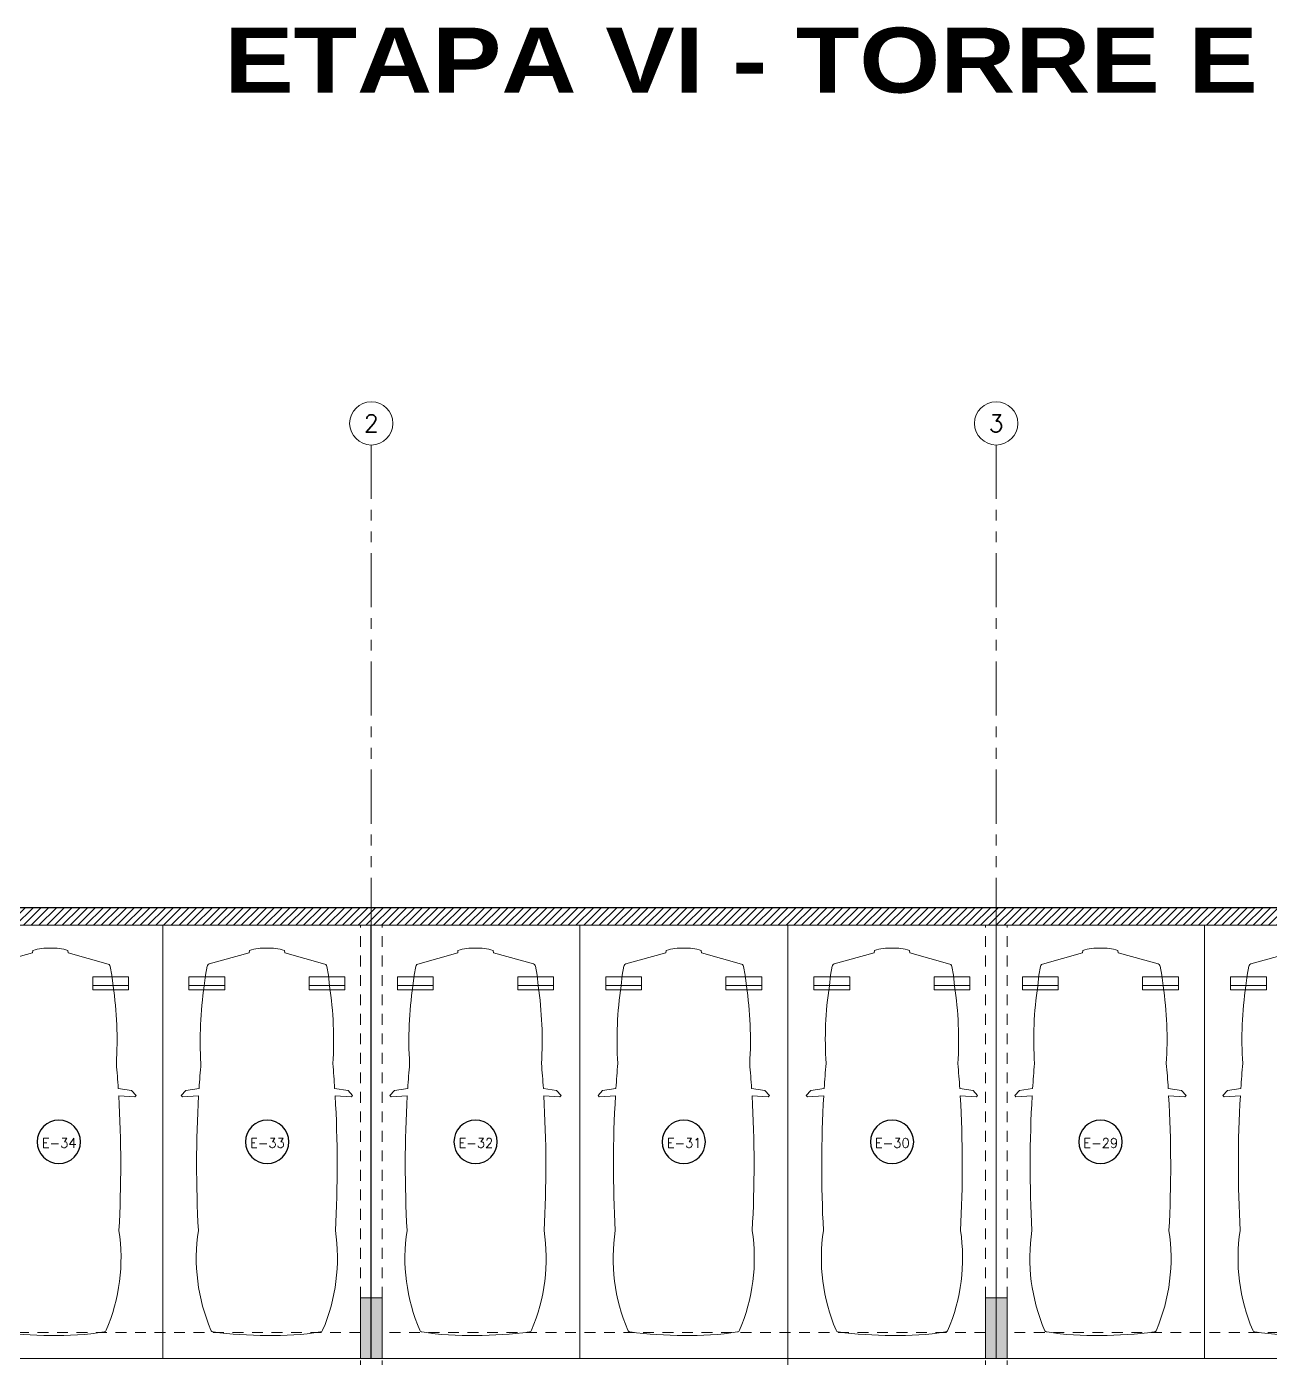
# Model space of a CAD drawing. Header units: millimetres. Extents: x 226317 to 226469, y 8188100 to 8188260.
# Drawn here: x 226348.31 to 226362.67, y 8188162.91 to 8188178.28 of the extents above; entities that cross this region are included whole.
import ezdxf
from ezdxf.enums import TextEntityAlignment as Align

# ---------------------------------------------------------------- set-up
doc = ezdxf.new("R2010")
doc.units = ezdxf.units.MM
for name, pattern in [('HIDDEN2', [0.1875, 0.125, -0.0625]), ('PHANTOM', [2.5, 1.25, -0.25, 0.25, -0.25, 0.25, -0.25]), ('PHANTOM2', [1.25, 0.625, -0.125, 0.125, -0.125, 0.125, -0.125])]:
    doc.linetypes.add(name, pattern=pattern)
for name, color, linetype in [('A-EJES', 8, 'PHANTOM'), ('A-ESTRUCTURA-HATCH', 8, 'Continuous'), ('A-ESTRUCTURA-MUROS', 8, 'Continuous'), ('A-ESTRUCTURA-VIGAS', 8, 'HIDDEN2'), ('A-LINEAS', 8, 'Continuous'), ('A-MOBILIARIO', 8, 'Continuous'), ('A-NUMERO ESTAC', 8, 'Continuous'), ('A-TEXTO-INDICACIONES', 8, 'Continuous')]:
    doc.layers.add(name, color=color, linetype=linetype)
doc.layers.add('A-ESTRUCTURA-PLACAS', color=8, linetype='Continuous', lineweight=35)
doc.layers.add('A-MUROS', color=8, linetype='Continuous', lineweight=30)
doc.layers.add('A-ETAPAS', color=8, linetype='Continuous', lineweight=35, plot=False)
doc.layers.add('A-ÁREA COMÚN', color=8, linetype='Continuous', plot=False)
doc.styles.add('R160-75', font='ariblk.ttf', dxfattribs={"height": 0.6})
doc.styles.add('ROMANS', font='ROMANS.shx', dxfattribs={"oblique": 10})

# ---------------------------------------------------------------- blocks, each defined once
blk = doc.blocks.new('EST P2')
at = {"layer": 'A-ESTRUCTURA-HATCH', "lineweight": 0}
h = blk.add_hatch(dxfattribs=at)
h.set_pattern_fill('ANSI31', color=8, scale=0.02)
h.set_pattern_definition([(45, (-226392.07709, -8188163.05961), (-0.04490128060535, 0.04490128060535), [])])
h.paths.add_polyline_path([(-3.61, 5.05), (-3.61, 4.85), (-44.785, 4.85), (-44.785, -0.15), (-46.99, -0.15), (-46.99, -11.15), (-3.61, -11.15), (-3.61, -11.4), (-47.24, -11.4), (-47.24, 0.15), (-45.035, 0.15), (-45.035, 5.05)])
h.paths.add_polyline_path([(5.876, 4.85), (5.876, 5.05), (35.53, 5.05), (35.53, 4.85)])
h.paths.add_polyline_path([(35.58, -11.15), (71.88, -11.15), (71.88, -11.4), (35.58, -11.4)])
h.paths.add_polyline_path([(-3.56, -11.15), (35.53, -11.15), (35.53, -11.4), (-3.56, -11.4)])
edge = h.paths.add_edge_path()
edge.add_arc((63.301, -0.15), 9.7, 360, 540)
edge.add_line((53.601, -0.15), (53.801, -0.15))
edge.add_arc((63.301, -0.15), 9.5, 0, 180, ccw=False)
edge.add_line((72.801, -0.15), (73.001, -0.15))
h.paths.add_polyline_path([(47.915, 5.05), (35.58, 5.05), (35.58, 4.85), (47.915, 4.85)])
edge = h.paths.add_edge_path()
edge.add_arc((63.301, -0.15), 3.3, 0.0011, 49.9945)
edge.add_line((65.422, 2.378), (65.422, -0.15))
edge.add_line((65.422, -0.15), (65.272, -0.15))
edge.add_line((65.272, -0.15), (65.272, 2.496))
edge.add_arc((63.301, -0.15), 3.3, 53.3155, 179.9999)
edge.add_line((60.001, -0.15), (59.801, -0.15))
edge.add_arc((63.301, -0.15), 3.5, 0.001, 179.9999, ccw=False)
edge.add_line((66.801, -0.15), (66.601, -0.15))
edge.add_line((66.601, -0.15), (66.601, -0.15))
h.paths.add_polyline_path([(51.865, 4.85), (53.376, 4.85), (53.376, 5.05), (51.865, 5.05)])
h = blk.add_hatch(color=8, dxfattribs=at)
h.dxf.hatch_style = 1
h.paths.add_polyline_path([(1.925, -0.151), (-0.175, -0.151), (-0.175, 4.85), (-3.56, 4.85), (-3.56, 5.05), (3.775, 5.05), (3.775, 3.2), (3.625, 3.2), (3.625, 4.85), (-0.025, 4.85), (-0.025, 2.2), (3.775, 2.2), (3.775, 2.05), (-0.025, 2.05), (-0.025, 0), (1.925, 0)])
h.paths.add_polyline_path([(51.865, 5.05), (47.915, 5.05), (47.915, -0.15), (50.25, -0.15), (50.25, 0), (48.065, 0), (48.065, 2.05), (50.015, 2.05), (50.015, 2.2), (48.065, 2.2), (48.065, 4.85), (51.715, 4.85), (51.715, 1.9), (51.865, 1.9)])
h.paths.add_polyline_path([(71.63, -6.15), (71.88, -6.15), (71.88, -6.85), (71.63, -6.85)])
h.paths.add_polyline_path([(64.42, -6.15), (64.67, -6.15), (64.67, -6.85), (64.42, -6.85)])
h.paths.add_polyline_path([(57.21, -6.15), (57.46, -6.15), (57.46, -6.85), (57.21, -6.85)])
h.paths.add_polyline_path([(50, -6.15), (50.25, -6.15), (50.25, -6.85), (50, -6.85)])
h.paths.add_polyline_path([(42.79, -6.15), (43.04, -6.15), (43.04, -6.85), (42.79, -6.85)])
h.paths.add_polyline_path([(42.79, 0.55), (43.04, 0.55), (43.04, -0.15), (42.79, -0.15)])
h.paths.add_polyline_path([(35.58, -6.15), (35.83, -6.15), (35.83, -6.85), (35.58, -6.85)])
h.paths.add_polyline_path([(35.58, 0.55), (35.83, 0.55), (35.83, -0.15), (35.58, -0.15)])
h.paths.add_polyline_path([(35.28, -6.15), (35.53, -6.15), (35.53, -6.85), (35.28, -6.85)])
h.paths.add_polyline_path([(35.28, 0.55), (35.53, 0.55), (35.53, -0.15), (35.28, -0.15)])
h.paths.add_polyline_path([(30.28, -6.15), (30.53, -6.15), (30.53, -6.85), (30.28, -6.85)])
h.paths.add_polyline_path([(30.28, 0.55), (30.53, 0.55), (30.53, -0.15), (30.28, -0.15)])
h.paths.add_polyline_path([(23.07, -6.15), (23.32, -6.15), (23.32, -6.85), (23.07, -6.85)])
h.paths.add_polyline_path([(23.07, 0.55), (23.32, 0.55), (23.32, -0.15), (23.07, -0.15)])
h.paths.add_polyline_path([(18.07, -6.15), (18.32, -6.15), (18.32, -6.85), (18.07, -6.85)])
h.paths.add_polyline_path([(18.07, 0.55), (18.32, 0.55), (18.32, -0.15), (18.07, -0.15)])
h.paths.add_polyline_path([(10.86, -6.15), (11.11, -6.15), (11.11, -6.85), (10.86, -6.85)])
h.paths.add_polyline_path([(10.86, 0.55), (11.11, 0.55), (11.11, -0.15), (10.86, -0.15)])
h.paths.add_polyline_path([(3.65, -6.15), (3.9, -6.15), (3.9, -6.85), (3.65, -6.85)])
h.paths.add_polyline_path([(3.6, 0.55), (3.9, 0.55), (3.9, -0.15), (3.6, -0.15)])
h.paths.add_polyline_path([(-3.56, -6.15), (-3.31, -6.15), (-3.31, -6.85), (-3.56, -6.85)])
h.paths.add_polyline_path([(-3.56, 0.55), (-3.31, 0.55), (-3.31, -0.15), (-3.56, -0.15)])
h.paths.add_polyline_path([(-3.86, -6.15), (-3.61, -6.15), (-3.61, -6.85), (-3.86, -6.85)])
h.paths.add_polyline_path([(-3.86, 0.55), (-3.61, 0.55), (-3.61, -0.15), (-3.86, -0.15)])
h.paths.add_polyline_path([(-11.07, -6.15), (-10.82, -6.15), (-10.82, -6.85), (-11.07, -6.85)])
h.paths.add_polyline_path([(-11.07, 0.55), (-10.82, 0.55), (-10.82, -0.15), (-11.07, -0.15)])
h.paths.add_polyline_path([(-18.28, -6.15), (-18.03, -6.15), (-18.03, -6.85), (-18.28, -6.85)])
h.paths.add_polyline_path([(-18.28, 0.55), (-18.03, 0.55), (-18.03, -0.15), (-18.28, -0.15)])
h.paths.add_polyline_path([(-25.49, -6.15), (-25.24, -6.15), (-25.24, -6.85), (-25.49, -6.85)])
h.paths.add_polyline_path([(-25.49, 0.55), (-25.24, 0.55), (-25.24, -0.15), (-25.49, -0.15)])
h.paths.add_polyline_path([(-32.7, -6.15), (-32.45, -6.15), (-32.45, -6.85), (-32.7, -6.85)])
h.paths.add_polyline_path([(-32.7, 0.55), (-32.45, 0.55), (-32.45, -0.15), (-32.7, -0.15)])
h.paths.add_polyline_path([(-39.91, -6.15), (-39.66, -6.15), (-39.66, -6.85), (-39.91, -6.85)])
h.paths.add_polyline_path([(-39.91, 0.55), (-39.66, 0.55), (-39.66, -0.15), (-39.91, -0.15)])
at = {"layer": 'A-ESTRUCTURA-MUROS', "color": 8, "lineweight": 0}
blk.add_lwpolyline([(-3.61, 5.05), (-3.61, 4.85), (-44.785, 4.85), (-44.785, -0.15), (-46.99, -0.15), (-46.99, -11.15), (-3.61, -11.15), (-3.61, -11.4), (-47.24, -11.4), (-47.24, 0.15), (-45.035, 0.15), (-45.035, 5.05)], close=True, dxfattribs=at)
at = {"layer": 'A-ESTRUCTURA-PLACAS', "color": 8, "lineweight": 0}
for points in [[(-39.91, 0.55), (-39.66, 0.55), (-39.66, -0.15), (-39.91, -0.15)], [(-32.7, 0.55), (-32.45, 0.55), (-32.45, -0.15), (-32.7, -0.15)]]:
    blk.add_lwpolyline(points, close=True, dxfattribs=at)
at = {"layer": 'A-ESTRUCTURA-VIGAS', "color": 8, "lineweight": 0}
for points in [[(-39.91, 0.55), (-39.91, 4.85)], [(-39.66, 0.55), (-39.66, 4.85)], [(-32.7, 0.55), (-32.7, 4.85)], [(-32.45, 0.55), (-32.45, 4.85)], [(-39.91, 0.15), (-44.785, 0.15)], [(-32.7, 0.15), (-39.66, 0.15)], [(-25.49, 0.15), (-32.45, 0.15)], [(-39.91, -0.15), (-44.785, -0.15)], [(-39.91, -6.15), (-39.91, -0.15)], [(-39.66, -6.15), (-39.66, -0.15)], [(-32.7, -0.15), (-39.66, -0.15)], [(-32.7, -6.15), (-32.7, -0.15)], [(-32.45, -6.15), (-32.45, -0.15)], [(-25.49, -0.15), (-32.45, -0.15)]]:
    blk.add_lwpolyline(points, dxfattribs=at)
blk = doc.blocks.new('EJES 1P')
at = {"layer": 'A-EJES', "color": 8, "linetype": 'PHANTOM2', "lineweight": 0}
for points in [[(5.224, 5.345), (5.224, -4.158)], [(12.434, 5.345), (12.434, -4.158)]]:
    blk.add_lwpolyline(points, dxfattribs=at)
at = {"layer": 'A-EJES', "color": 8, "linetype": 'Continuous', "lineweight": 0}
for centre in [(5.224, 5.592), (12.434, 5.592)]:
    blk.add_circle(centre, 0.25, dxfattribs=at)
at = {"layer": 'A-EJES', "color": 8, "linetype": 'Continuous', "lineweight": 0, "style": 'ROMANS'}
for s, p in [('2', (5.224, 5.592)), ('3', (12.434, 5.592))]:
    blk.add_text(s, height=0.2, dxfattribs=at).set_placement(p, align=Align.MIDDLE_CENTER)
blk = doc.blocks.new('EJE')
at = {"linetype": 'Continuous'}
blk.add_circle((0, 0), 0.5, dxfattribs=at)
at = {"layer": 'A-TEXTO-INDICACIONES', "style": 'ROMANS'}
blk.add_attdef('EJE', text='', height=0.22, rotation=0, dxfattribs=at).set_placement((0.007, 0.028), align=Align.MIDDLE_CENTER)
blk = doc.blocks.new('numeración')
at = {"layer": 'A-NUMERO ESTAC', "color": 8, "lineweight": 0}
ref = blk.add_blockref('EJE', (-116.391, -47.2), dxfattribs=dict(at, xscale=-0.5, yscale=0.5, zscale=0.5, rotation=180))
ref.add_attrib('EJE', 'E-34', dxfattribs={"layer": 'A-TEXTO-INDICACIONES', "height": 0.11, "rotation": 360, "style": 'ROMANS'}).set_placement((-116.387, -47.214), align=Align.MIDDLE_CENTER)
ref = blk.add_blockref('EJE', (-113.988, -47.2), dxfattribs=dict(at, xscale=-0.5, yscale=0.5, zscale=0.5, rotation=180))
ref.add_attrib('EJE', 'E-33', dxfattribs={"layer": 'A-TEXTO-INDICACIONES', "height": 0.11, "rotation": 360, "style": 'ROMANS'}).set_placement((-113.985, -47.214), align=Align.MIDDLE_CENTER)
ref = blk.add_blockref('EJE', (-111.583, -47.2), dxfattribs=dict(at, xscale=-0.5, yscale=0.5, zscale=0.5, rotation=180))
ref.add_attrib('EJE', 'E-32', dxfattribs={"layer": 'A-TEXTO-INDICACIONES', "height": 0.11, "rotation": 360, "style": 'ROMANS'}).set_placement((-111.58, -47.214), align=Align.MIDDLE_CENTER)
ref = blk.add_blockref('EJE', (-109.181, -47.2), dxfattribs=dict(at, xscale=-0.5, yscale=0.5, zscale=0.5, rotation=180))
ref.add_attrib('EJE', 'E-31', dxfattribs={"layer": 'A-TEXTO-INDICACIONES', "height": 0.11, "rotation": 360, "style": 'ROMANS'}).set_placement((-109.177, -47.214), align=Align.MIDDLE_CENTER)
ref = blk.add_blockref('EJE', (-106.778, -47.2), dxfattribs=dict(at, xscale=-0.5, yscale=0.5, zscale=0.5, rotation=180))
ref.add_attrib('EJE', 'E-30', dxfattribs={"layer": 'A-TEXTO-INDICACIONES', "height": 0.11, "rotation": 360, "style": 'ROMANS'}).set_placement((-106.775, -47.214), align=Align.MIDDLE_CENTER)
ref = blk.add_blockref('EJE', (-104.373, -47.2), dxfattribs=dict(at, xscale=-0.5, yscale=0.5, zscale=0.5, rotation=180))
ref.add_attrib('EJE', 'E-29', dxfattribs={"layer": 'A-TEXTO-INDICACIONES', "height": 0.11, "rotation": 360, "style": 'ROMANS'}).set_placement((-104.37, -47.214), align=Align.MIDDLE_CENTER)
blk = doc.blocks.new('*U60')
at = {"color": 8, "lineweight": 0, "ltscale": 0.5}
for p, q in [((0.3, 4.302), (0.713, 4.302)), ((2.1, 4.302), (1.687, 4.302))]:
    blk.add_line(p, q, dxfattribs=at)
for points in [[(0, 0), (2.4, 0), (2.4, 5), (0, 5)], [(0.3, 4.405), (0.3, 4.255), (0.713, 4.255), (0.713, 4.405)], [(1.687, 4.405), (1.687, 4.255), (2.1, 4.255), (2.1, 4.405)]]:
    blk.add_lwpolyline(points, close=True, dxfattribs=at)
blk.add_lwpolyline([(1.988, 3.029), (2.175, 3.018), (2.189, 3.033), (2.136, 3.092), (1.982, 3.115, 0.005253), (1.961, 3.403, 0.053235), (1.923, 4.298), (1.91, 4.424), (1.891, 4.525), (1.886, 4.535, 0.218656), (1.867, 4.551), (1.406, 4.68), (1.402, 4.708, 0.091554), (1.2, 4.734, 0.09162), (0.998, 4.709), (0.994, 4.682), (0.533, 4.552, 0.218656), (0.514, 4.536), (0.509, 4.527), (0.49, 4.425), (0.477, 4.3, 0.053235), (0.439, 3.404, 0.005253), (0.418, 3.116), (0.264, 3.093), (0.211, 3.034), (0.225, 3.019), (0.412, 3.03, 0.028265), (0.41, 1.476, 0.139924), (0.555, 0.325, 0.272148), (0.579, 0.306, 0.035353), (1.2, 0.266, 0.045639), (1.819, 0.305, 0.272148), (1.843, 0.324, 0.139889), (1.99, 1.475, 0.028265)], format="xyb", close=True, dxfattribs=at)
blk = doc.blocks.new('*U61')
at = {"color": 8, "lineweight": 0, "ltscale": 0.5}
for p, q in [((0.302, 4.302), (0.715, 4.302)), ((2.102, 4.302), (1.69, 4.302))]:
    blk.add_line(p, q, dxfattribs=at)
for points in [[(0, 0), (2.405, 0), (2.405, 5), (0, 5)], [(0.302, 4.405), (0.302, 4.255), (0.715, 4.255), (0.715, 4.405)], [(1.69, 4.405), (1.69, 4.255), (2.102, 4.255), (2.102, 4.405)]]:
    blk.add_lwpolyline(points, close=True, dxfattribs=at)
blk.add_lwpolyline([(1.99, 3.029), (2.177, 3.018), (2.191, 3.033), (2.138, 3.092), (1.985, 3.115, 0.005253), (1.963, 3.403, 0.053235), (1.925, 4.298), (1.912, 4.424), (1.893, 4.525), (1.889, 4.535, 0.218656), (1.87, 4.551), (1.408, 4.68), (1.405, 4.708, 0.091554), (1.203, 4.734, 0.09162), (1, 4.709), (0.997, 4.682), (0.535, 4.552, 0.218656), (0.516, 4.536), (0.512, 4.527), (0.493, 4.425), (0.48, 4.3, 0.053235), (0.442, 3.404, 0.005253), (0.42, 3.116), (0.267, 3.093), (0.214, 3.034), (0.228, 3.019), (0.415, 3.03, 0.028265), (0.412, 1.476, 0.139924), (0.557, 0.325, 0.272148), (0.581, 0.306, 0.035353), (1.203, 0.266, 0.045639), (1.822, 0.305, 0.272148), (1.846, 0.324, 0.139889), (1.993, 1.475, 0.028265)], format="xyb", close=True, dxfattribs=at)
blk = doc.blocks.new('*U77')
at = {"color": 8, "lineweight": 0, "ltscale": 0.5}
for p, q in [((0.398, 4.302), (0.81, 4.302)), ((2.198, 4.302), (1.785, 4.302))]:
    blk.add_line(p, q, dxfattribs=at)
for points in [[(0, 0), (2.595, 0), (2.595, 5), (0, 5)], [(0.398, 4.405), (0.398, 4.255), (0.81, 4.255), (0.81, 4.405)], [(1.785, 4.405), (1.785, 4.255), (2.198, 4.255), (2.198, 4.405)]]:
    blk.add_lwpolyline(points, close=True, dxfattribs=at)
blk.add_lwpolyline([(2.085, 3.029), (2.272, 3.018), (2.286, 3.033), (2.233, 3.092), (2.08, 3.115, 0.005253), (2.058, 3.403, 0.053235), (2.02, 4.298), (2.007, 4.424), (1.988, 4.525), (1.984, 4.535, 0.218656), (1.965, 4.551), (1.503, 4.68), (1.5, 4.708, 0.091554), (1.298, 4.734, 0.09162), (1.095, 4.709), (1.092, 4.682), (0.63, 4.552, 0.218656), (0.611, 4.536), (0.607, 4.527), (0.588, 4.425), (0.575, 4.3, 0.053235), (0.537, 3.404, 0.005253), (0.515, 3.116), (0.362, 3.093), (0.309, 3.034), (0.323, 3.019), (0.51, 3.03, 0.028265), (0.507, 1.476, 0.139924), (0.652, 0.325, 0.272148), (0.676, 0.306, 0.035353), (1.298, 0.266, 0.045639), (1.917, 0.305, 0.272148), (1.941, 0.324, 0.139889), (2.088, 1.475, 0.028265)], format="xyb", close=True, dxfattribs=at)
blk = doc.blocks.new('*U75')
at = {"color": 8, "lineweight": 0, "ltscale": 0.5}
for p, q in [((0.3, 4.302), (0.713, 4.302)), ((2.1, 4.302), (1.687, 4.302))]:
    blk.add_line(p, q, dxfattribs=at)
for points in [[(0, 0), (2.4, 0), (2.4, 5), (0, 5)], [(0.3, 4.405), (0.3, 4.255), (0.713, 4.255), (0.713, 4.405)], [(1.687, 4.405), (1.687, 4.255), (2.1, 4.255), (2.1, 4.405)]]:
    blk.add_lwpolyline(points, close=True, dxfattribs=at)
blk.add_lwpolyline([(1.988, 3.029), (2.175, 3.018), (2.189, 3.033), (2.136, 3.092), (1.982, 3.115, 0.005253), (1.961, 3.403, 0.053235), (1.923, 4.298), (1.91, 4.424), (1.891, 4.525), (1.886, 4.535, 0.218656), (1.867, 4.551), (1.406, 4.68), (1.402, 4.708, 0.091554), (1.2, 4.734, 0.09162), (0.998, 4.709), (0.994, 4.682), (0.533, 4.552, 0.218656), (0.514, 4.536), (0.509, 4.527), (0.49, 4.425), (0.477, 4.3, 0.053235), (0.439, 3.404, 0.005253), (0.418, 3.116), (0.264, 3.093), (0.211, 3.034), (0.225, 3.019), (0.412, 3.03, 0.028265), (0.41, 1.476, 0.139924), (0.555, 0.325, 0.272148), (0.579, 0.306, 0.035353), (1.2, 0.266, 0.045639), (1.819, 0.305, 0.272148), (1.843, 0.324, 0.139889), (1.99, 1.475, 0.028265)], format="xyb", close=True, dxfattribs=at)
blk = doc.blocks.new('arq. estac.')
at = {"layer": 'A-LINEAS', "color": 8, "lineweight": 0}
blk.add_lwpolyline([(226652.519, 8188172.554), (226652.519, 8188156.554), (226683.639, 8188156.554), (226683.639, 8188172.554)], close=True, dxfattribs=at)
at = {"layer": 'A-MUROS', "color": 8, "lineweight": 0}
for p, q in [((226664.125, 8188172.754, 0), (226641.225, 8188172.754)), ((226642.714, 8188172.554), (226687.324, 8188172.554))]:
    blk.add_line(p, q, dxfattribs=at)
for points in [[(226647.589, 8188167.554), (226647.839, 8188167.554), (226647.839, 8188168.254), (226647.589, 8188168.254)], [(226654.799, 8188167.554), (226655.049, 8188167.554), (226655.049, 8188168.254), (226654.799, 8188168.254)]]:
    blk.add_lwpolyline(points, close=True, dxfattribs=at)
at = {"layer": 'A-ÁREA COMÚN'}
blk.add_lwpolyline([(226662.009, 8188172.755), (226642.464, 8188172.754), (226642.464, 8188167.854), (226640.259, 8188167.849), (226640.259, 8188156.304), (226662.009, 8188156.304)], close=True, dxfattribs=at)
for name, p in [('EJES 1P', (226642.49, 8188172.754)), ('EST P2', (226687.499, 8188167.704))]:
    blk.add_blockref(name, p)
at = {"layer": 'A-ETAPAS'}
blk.add_blockref('numeración', (226760.5, 8188217.254), dxfattribs=at)
at = {"layer": 'A-MOBILIARIO', "rotation": 7.056432374225115e-07}
for name, p in [('*U77', (226642.714, 8188167.554)), ('*U75', (226645.309, 8188167.554)), ('*U60', (226650.119, 8188167.554)), ('*U61', (226652.519, 8188167.554)), ('*U60', (226657.329, 8188167.554))]:
    blk.add_blockref(name, p, dxfattribs=at)
at = {"layer": 'A-MOBILIARIO', "xscale": -1, "rotation": 359.9999992943568}
for p in [(226650.119, 8188167.554), (226657.329, 8188167.554)]:
    blk.add_blockref('*U61', p, dxfattribs=at)
at = {"layer": 'A-ETAPAS', "color": 8, "lineweight": 0, "style": 'R160-75'}
blk.add_text('ETAPA VI - TORRE E', height=0.75, dxfattribs=at).set_placement((226651.98, 8188182.163), align=Align.CENTER)

msp = doc.modelspace()

# ---------------------------------------------------------------- block references
msp.add_blockref('arq. estac.', (-295.422, -4.646))

doc.saveas('drawing.dxf')
